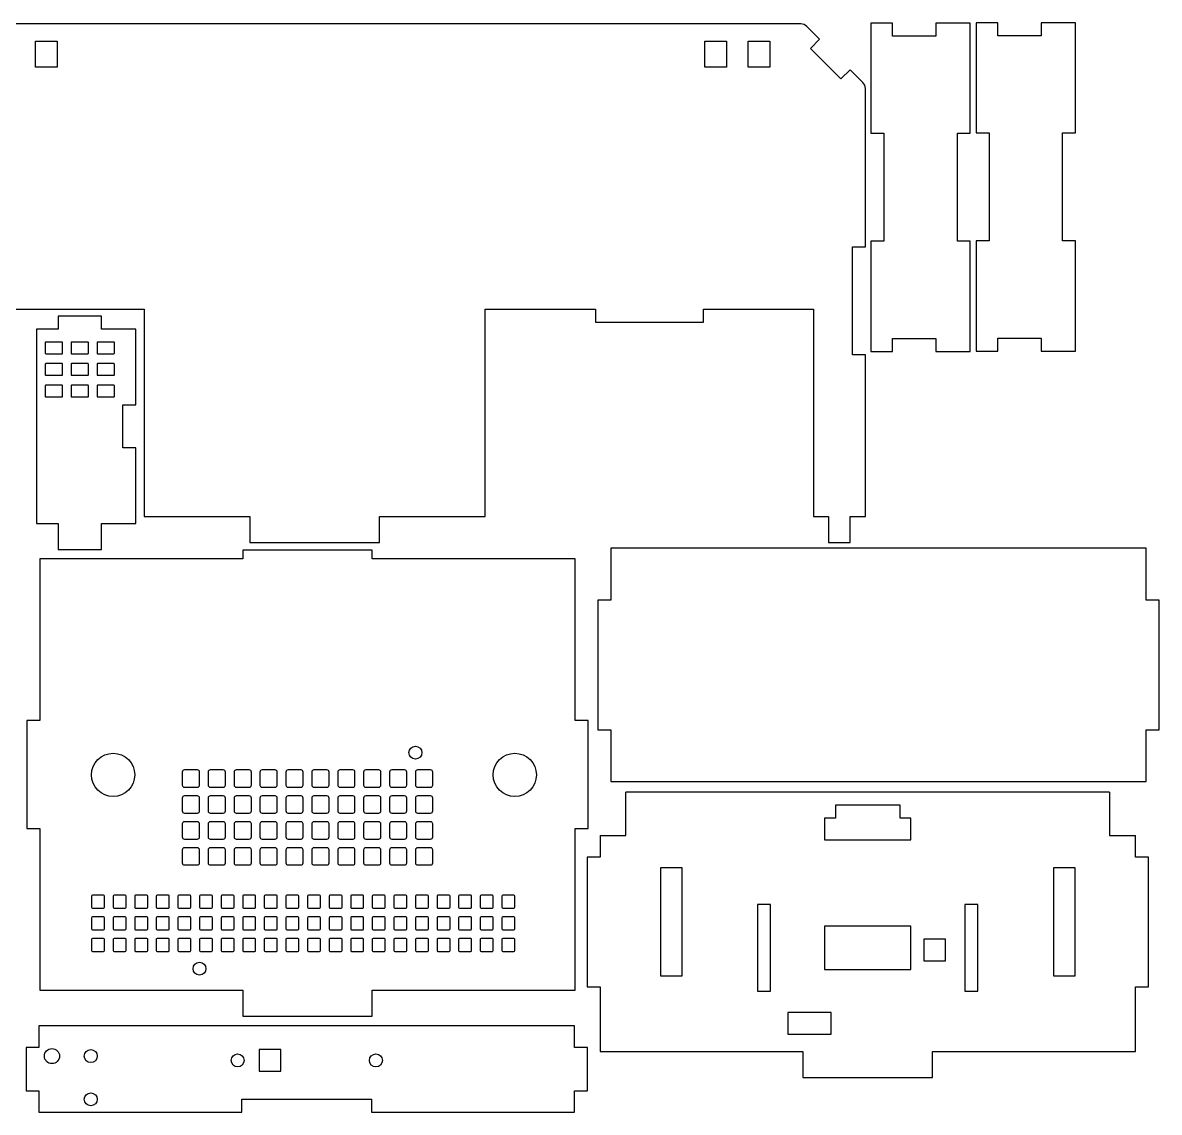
# Model space of a CAD drawing. Extents: x 1 to 566, y 1 to 398.
# Drawn here: x 302.6 to 565.8, y 146 to 398.1 of the extents above; entities that cross this region are included whole.
import ezdxf

# ---------------------------------------------------------------- set-up
doc = ezdxf.new("R2010")
doc.units = 0
doc.layers.get('0').update_dxf_attribs({"linetype": 'CONTINUOUS'})

msp = doc.modelspace()

# ---------------------------------------------------------------- linework, layer by layer
at = {"color": 7, "linetype": 'CONTINUOUS'}
for p, q in [((482.73, 397.85), (288.9, 397.85)), ((499, 398.04), (499, 372.54)), ((504, 398.04), (499, 398.04)), ((504, 395.04), (504, 398.04)), ((514, 398.04), (514, 395.04)), ((522, 398.04), (514, 398.04)), ((522, 372.54), (522, 398.04)), ((523.38, 398.12), (523.38, 372.62)), ((528.38, 398.12), (523.38, 398.12)), ((528.38, 395.12), (528.38, 398.12)), ((538.38, 398.12), (538.38, 395.12)), ((546.38, 398.12), (538.38, 398.12)), ((546.38, 372.62), (546.38, 398.12)), ((487.09, 394.31), (484.14, 397.26)), ((514, 395.04), (504, 395.04)), ((538.38, 395.12), (528.38, 395.12)), ((305.55, 393.85), (310.55, 393.85)), ((305.55, 387.85), (305.55, 393.85)), ((310.55, 393.85), (310.55, 387.85)), ((460.55, 393.85), (465.55, 393.85)), ((460.55, 387.85), (460.55, 393.85)), ((465.55, 393.85), (465.55, 387.85)), ((470.55, 393.85), (475.55, 393.85)), ((470.55, 387.85), (470.55, 393.85)), ((475.55, 393.85), (475.55, 387.85)), ((484.97, 392.19), (487.09, 394.31)), ((492.04, 385.12), (484.97, 392.19)), ((310.55, 387.85), (305.55, 387.85)), ((465.55, 387.85), (460.55, 387.85)), ((475.55, 387.85), (470.55, 387.85)), ((494.16, 387.24), (492.04, 385.12)), ((497.11, 384.29), (494.16, 387.24)), ((497.7, 346.27), (497.7, 382.88)), ((499, 372.54), (502, 372.54)), ((502, 372.54), (502, 347.54)), ((519, 372.54), (522, 372.54)), ((519, 347.54), (519, 372.54)), ((523.38, 372.62), (526.38, 372.62)), ((526.38, 372.62), (526.38, 347.62)), ((543.38, 372.62), (546.38, 372.62)), ((543.38, 347.62), (543.38, 372.62)), ((499, 347.54), (499, 322.04)), ((502, 347.54), (499, 347.54)), ((522, 347.54), (519, 347.54)), ((522, 322.04), (522, 347.54)), ((523.38, 347.62), (523.38, 322.12)), ((526.38, 347.62), (523.38, 347.62)), ((546.38, 347.62), (543.38, 347.62)), ((546.38, 322.12), (546.38, 347.62)), ((494.7, 346.27), (497.7, 346.27)), ((494.7, 321.27), (494.7, 346.27)), ((297.7, 331.85), (330.7, 331.85)), ((330.7, 331.85), (330.7, 283.85)), ((409.7, 331.85), (435.2, 331.85)), ((409.7, 283.85), (409.7, 331.85)), ((435.2, 331.85), (435.2, 328.85)), ((460.2, 331.85), (485.7, 331.85)), ((460.2, 328.85), (460.2, 331.85)), ((485.7, 331.85), (485.7, 283.85)), ((310.81, 330.23), (310.81, 327.23)), ((320.81, 330.23), (310.81, 330.23)), ((320.81, 327.23), (320.81, 330.23)), ((305.81, 327.23), (305.81, 282.23)), ((310.81, 327.23), (305.81, 327.23)), ((328.81, 327.23), (320.81, 327.23)), ((328.81, 309.73), (328.81, 327.23)), ((435.2, 328.85), (460.2, 328.85)), ((307.81, 324.13), (307.81, 321.63)), ((311.71, 324.23), (307.91, 324.23)), ((311.81, 321.63), (311.81, 324.13)), ((313.81, 324.13), (313.81, 321.63)), ((317.71, 324.23), (313.91, 324.23)), ((317.81, 321.63), (317.81, 324.13)), ((319.81, 324.13), (319.81, 321.63)), ((323.71, 324.23), (319.91, 324.23)), ((323.81, 321.63), (323.81, 324.13)), ((504, 325.04), (514, 325.04)), ((504, 322.04), (504, 325.04)), ((514, 325.04), (514, 322.04)), ((528.38, 325.12), (538.38, 325.12)), ((528.38, 322.12), (528.38, 325.12)), ((538.38, 325.12), (538.38, 322.12)), ((307.91, 321.53), (311.71, 321.53)), ((313.91, 321.53), (317.71, 321.53)), ((319.91, 321.53), (323.71, 321.53)), ((497.7, 321.27), (494.7, 321.27)), ((497.7, 283.85), (497.7, 321.27)), ((499, 322.04), (504, 322.04)), ((514, 322.04), (522, 322.04)), ((523.38, 322.12), (528.38, 322.12)), ((538.38, 322.12), (546.38, 322.12)), ((307.81, 319.13), (307.81, 316.63)), ((311.71, 319.23), (307.91, 319.23)), ((311.81, 316.63), (311.81, 319.13)), ((313.81, 319.13), (313.81, 316.63)), ((317.71, 319.23), (313.91, 319.23)), ((317.81, 316.63), (317.81, 319.13)), ((319.81, 319.13), (319.81, 316.63)), ((323.71, 319.23), (319.91, 319.23)), ((323.81, 316.63), (323.81, 319.13)), ((307.91, 316.53), (311.71, 316.53)), ((313.91, 316.53), (317.71, 316.53)), ((319.91, 316.53), (323.71, 316.53)), ((307.81, 314.13), (307.81, 311.63)), ((311.71, 314.23), (307.91, 314.23)), ((311.81, 311.63), (311.81, 314.13)), ((313.81, 314.13), (313.81, 311.63)), ((317.71, 314.23), (313.91, 314.23)), ((317.81, 311.63), (317.81, 314.13)), ((319.81, 314.13), (319.81, 311.63)), ((323.71, 314.23), (319.91, 314.23)), ((323.81, 311.63), (323.81, 314.13)), ((307.91, 311.53), (311.71, 311.53)), ((313.91, 311.53), (317.71, 311.53)), ((319.91, 311.53), (323.71, 311.53)), ((325.81, 309.73), (328.81, 309.73)), ((325.81, 299.73), (325.81, 309.73)), ((328.81, 299.73), (325.81, 299.73)), ((328.81, 282.23), (328.81, 299.73)), ((305.81, 282.23), (310.81, 282.23)), ((310.81, 282.23), (310.81, 276.23)), ((320.81, 282.23), (328.81, 282.23)), ((320.81, 276.23), (320.81, 282.23)), ((330.7, 283.85), (355.2, 283.85)), ((355.2, 283.85), (355.2, 277.85)), ((385.2, 283.85), (409.7, 283.85)), ((385.2, 277.85), (385.2, 283.85)), ((485.7, 283.85), (489.2, 283.85)), ((489.2, 283.85), (489.2, 277.85)), ((494.2, 283.85), (497.7, 283.85)), ((494.2, 277.85), (494.2, 283.85)), ((355.2, 277.85), (385.2, 277.85)), ((438.75, 276.5), (438.75, 264.5)), ((562.75, 276.5), (438.75, 276.5)), ((489.2, 277.85), (494.2, 277.85)), ((562.75, 264.5), (562.75, 276.5)), ((306.53, 274.06), (306.53, 236.63)), ((353.53, 274.06), (306.53, 274.06)), ((310.81, 276.23), (320.81, 276.23)), ((353.53, 276.06), (353.53, 274.06)), ((383.53, 276.06), (353.53, 276.06)), ((383.53, 274.06), (383.53, 276.06)), ((430.53, 274.06), (383.53, 274.06)), ((430.53, 236.63), (430.53, 274.06)), ((435.75, 264.5), (435.75, 234.5)), ((438.75, 264.5), (435.75, 264.5)), ((565.75, 264.5), (562.75, 264.5)), ((565.75, 234.5), (565.75, 264.5)), ((303.53, 236.63), (303.53, 211.63)), ((306.53, 236.63), (303.53, 236.63)), ((433.53, 236.63), (430.53, 236.63)), ((433.53, 211.63), (433.53, 236.63)), ((435.75, 234.5), (438.75, 234.5)), ((438.75, 234.5), (438.75, 222.5)), ((562.75, 234.5), (565.75, 234.5)), ((562.75, 222.5), (562.75, 234.5)), ((339.53, 224.7), (339.53, 221.7)), ((343.03, 225.2), (340.03, 225.2)), ((343.53, 221.7), (343.53, 224.7)), ((345.53, 224.7), (345.53, 221.7)), ((349.03, 225.2), (346.03, 225.2)), ((349.53, 221.7), (349.53, 224.7)), ((351.53, 224.7), (351.53, 221.7)), ((355.03, 225.2), (352.03, 225.2)), ((355.53, 221.7), (355.53, 224.7)), ((357.53, 224.7), (357.53, 221.7)), ((361.03, 225.2), (358.03, 225.2)), ((361.53, 221.7), (361.53, 224.7)), ((363.53, 224.7), (363.53, 221.7)), ((367.03, 225.2), (364.03, 225.2)), ((367.53, 221.7), (367.53, 224.7)), ((369.53, 224.7), (369.53, 221.7)), ((373.03, 225.2), (370.03, 225.2)), ((373.53, 221.7), (373.53, 224.7)), ((375.53, 224.7), (375.53, 221.7)), ((379.03, 225.2), (376.03, 225.2)), ((379.53, 221.7), (379.53, 224.7)), ((381.53, 224.7), (381.53, 221.7)), ((385.03, 225.2), (382.03, 225.2)), ((385.53, 221.7), (385.53, 224.7)), ((387.53, 224.7), (387.53, 221.7)), ((391.03, 225.2), (388.03, 225.2)), ((391.53, 221.7), (391.53, 224.7)), ((393.53, 224.7), (393.53, 221.7)), ((397.03, 225.2), (394.03, 225.2)), ((397.53, 221.7), (397.53, 224.7)), ((340.03, 221.2), (343.03, 221.2)), ((346.03, 221.2), (349.03, 221.2)), ((352.03, 221.2), (355.03, 221.2)), ((358.03, 221.2), (361.03, 221.2)), ((364.03, 221.2), (367.03, 221.2)), ((370.03, 221.2), (373.03, 221.2)), ((376.03, 221.2), (379.03, 221.2)), ((382.03, 221.2), (385.03, 221.2)), ((388.03, 221.2), (391.03, 221.2)), ((394.03, 221.2), (397.03, 221.2)), ((438.75, 222.5), (562.75, 222.5)), ((339.53, 218.7), (339.53, 215.7)), ((343.03, 219.2), (340.03, 219.2)), ((343.53, 215.7), (343.53, 218.7)), ((345.53, 218.7), (345.53, 215.7)), ((349.03, 219.2), (346.03, 219.2)), ((349.53, 215.7), (349.53, 218.7)), ((351.53, 218.7), (351.53, 215.7)), ((355.03, 219.2), (352.03, 219.2)), ((355.53, 215.7), (355.53, 218.7)), ((357.53, 218.7), (357.53, 215.7)), ((361.03, 219.2), (358.03, 219.2)), ((361.53, 215.7), (361.53, 218.7)), ((363.53, 218.7), (363.53, 215.7)), ((367.03, 219.2), (364.03, 219.2)), ((367.53, 215.7), (367.53, 218.7)), ((369.53, 218.7), (369.53, 215.7)), ((373.03, 219.2), (370.03, 219.2)), ((373.53, 215.7), (373.53, 218.7)), ((375.53, 218.7), (375.53, 215.7)), ((379.03, 219.2), (376.03, 219.2)), ((379.53, 215.7), (379.53, 218.7)), ((381.53, 218.7), (381.53, 215.7)), ((385.03, 219.2), (382.03, 219.2)), ((385.53, 215.7), (385.53, 218.7)), ((387.53, 218.7), (387.53, 215.7)), ((391.03, 219.2), (388.03, 219.2)), ((391.53, 215.7), (391.53, 218.7)), ((393.53, 218.7), (393.53, 215.7)), ((397.03, 219.2), (394.03, 219.2)), ((397.53, 215.7), (397.53, 218.7)), ((442.26, 210.03), (442.26, 220.03)), ((554.26, 220.03), (442.26, 220.03)), ((554.26, 220.03), (554.26, 210.03)), ((505.76, 217.03), (490.76, 217.03)), ((490.76, 217.03), (490.76, 214.03)), ((505.76, 214.03), (505.76, 217.03)), ((340.03, 215.2), (343.03, 215.2)), ((343.03, 213.2), (340.03, 213.2)), ((346.03, 215.2), (349.03, 215.2)), ((349.03, 213.2), (346.03, 213.2)), ((352.03, 215.2), (355.03, 215.2)), ((355.03, 213.2), (352.03, 213.2)), ((358.03, 215.2), (361.03, 215.2)), ((361.03, 213.2), (358.03, 213.2)), ((364.03, 215.2), (367.03, 215.2)), ((367.03, 213.2), (364.03, 213.2)), ((370.03, 215.2), (373.03, 215.2)), ((373.03, 213.2), (370.03, 213.2)), ((376.03, 215.2), (379.03, 215.2)), ((379.03, 213.2), (376.03, 213.2)), ((382.03, 215.2), (385.03, 215.2)), ((385.03, 213.2), (382.03, 213.2)), ((388.03, 215.2), (391.03, 215.2)), ((391.03, 213.2), (388.03, 213.2)), ((394.03, 215.2), (397.03, 215.2)), ((397.03, 213.2), (394.03, 213.2)), ((490.76, 214.03), (488.26, 214.03)), ((488.26, 214.03), (488.26, 209.03)), ((508.26, 214.03), (505.76, 214.03)), ((508.26, 209.03), (508.26, 214.03)), ((303.53, 211.63), (306.53, 211.63)), ((306.53, 211.63), (306.53, 174.2)), ((339.53, 212.7), (339.53, 209.7)), ((343.53, 209.7), (343.53, 212.7)), ((345.53, 212.7), (345.53, 209.7)), ((349.53, 209.7), (349.53, 212.7)), ((351.53, 212.7), (351.53, 209.7)), ((355.53, 209.7), (355.53, 212.7)), ((357.53, 212.7), (357.53, 209.7)), ((361.53, 209.7), (361.53, 212.7)), ((363.53, 212.7), (363.53, 209.7)), ((367.53, 209.7), (367.53, 212.7)), ((369.53, 212.7), (369.53, 209.7)), ((373.53, 209.7), (373.53, 212.7)), ((375.53, 212.7), (375.53, 209.7)), ((379.53, 209.7), (379.53, 212.7)), ((381.53, 212.7), (381.53, 209.7)), ((385.53, 209.7), (385.53, 212.7)), ((387.53, 212.7), (387.53, 209.7)), ((391.53, 209.7), (391.53, 212.7)), ((393.53, 212.7), (393.53, 209.7)), ((397.53, 209.7), (397.53, 212.7)), ((430.53, 211.63), (433.53, 211.63)), ((430.53, 174.2), (430.53, 211.63)), ((340.03, 209.2), (343.03, 209.2)), ((346.03, 209.2), (349.03, 209.2)), ((352.03, 209.2), (355.03, 209.2)), ((358.03, 209.2), (361.03, 209.2)), ((364.03, 209.2), (367.03, 209.2)), ((370.03, 209.2), (373.03, 209.2)), ((376.03, 209.2), (379.03, 209.2)), ((382.03, 209.2), (385.03, 209.2)), ((388.03, 209.2), (391.03, 209.2)), ((394.03, 209.2), (397.03, 209.2)), ((436.26, 210.03), (442.26, 210.03)), ((436.26, 210.03), (436.26, 205.03)), ((488.26, 209.03), (508.26, 209.03)), ((554.26, 210.03), (560.26, 210.03)), ((560.26, 205.03), (560.26, 210.03)), ((339.53, 206.7), (339.53, 203.7)), ((343.03, 207.2), (340.03, 207.2)), ((343.53, 203.7), (343.53, 206.7)), ((345.53, 206.7), (345.53, 203.7)), ((349.03, 207.2), (346.03, 207.2)), ((349.53, 203.7), (349.53, 206.7)), ((351.53, 206.7), (351.53, 203.7)), ((355.03, 207.2), (352.03, 207.2)), ((355.53, 203.7), (355.53, 206.7)), ((357.53, 206.7), (357.53, 203.7)), ((361.03, 207.2), (358.03, 207.2)), ((361.53, 203.7), (361.53, 206.7)), ((363.53, 206.7), (363.53, 203.7)), ((367.03, 207.2), (364.03, 207.2)), ((367.53, 203.7), (367.53, 206.7)), ((369.53, 206.7), (369.53, 203.7)), ((373.03, 207.2), (370.03, 207.2)), ((373.53, 203.7), (373.53, 206.7)), ((375.53, 206.7), (375.53, 203.7)), ((379.03, 207.2), (376.03, 207.2)), ((379.53, 203.7), (379.53, 206.7)), ((381.53, 206.7), (381.53, 203.7)), ((385.03, 207.2), (382.03, 207.2)), ((385.53, 203.7), (385.53, 206.7)), ((387.53, 206.7), (387.53, 203.7)), ((391.03, 207.2), (388.03, 207.2)), ((391.53, 203.7), (391.53, 206.7)), ((393.53, 206.7), (393.53, 203.7)), ((397.03, 207.2), (394.03, 207.2)), ((397.53, 203.7), (397.53, 206.7)), ((340.03, 203.2), (343.03, 203.2)), ((346.03, 203.2), (349.03, 203.2)), ((352.03, 203.2), (355.03, 203.2)), ((358.03, 203.2), (361.03, 203.2)), ((364.03, 203.2), (367.03, 203.2)), ((370.03, 203.2), (373.03, 203.2)), ((376.03, 203.2), (379.03, 203.2)), ((382.03, 203.2), (385.03, 203.2)), ((388.03, 203.2), (391.03, 203.2)), ((394.03, 203.2), (397.03, 203.2)), ((433.26, 205.03), (433.26, 175.03)), ((436.26, 205.03), (433.26, 205.03)), ((563.26, 205.03), (560.26, 205.03)), ((563.26, 175.03), (563.26, 205.03)), ((455.26, 202.53), (450.26, 202.53)), ((450.26, 202.53), (450.26, 177.53)), ((455.26, 177.53), (455.26, 202.53)), ((546.26, 202.53), (541.26, 202.53)), ((541.26, 202.53), (541.26, 177.53)), ((546.26, 177.53), (546.26, 202.53)), ((318.53, 196), (318.53, 193.4)), ((321.33, 196.2), (318.73, 196.2)), ((321.53, 193.4), (321.53, 196)), ((323.53, 196), (323.53, 193.4)), ((326.33, 196.2), (323.73, 196.2)), ((326.53, 193.4), (326.53, 196)), ((328.53, 196), (328.53, 193.4)), ((331.33, 196.2), (328.73, 196.2)), ((331.53, 193.4), (331.53, 196)), ((333.53, 196), (333.53, 193.4)), ((336.33, 196.2), (333.73, 196.2)), ((336.53, 193.4), (336.53, 196)), ((338.53, 196), (338.53, 193.4)), ((341.33, 196.2), (338.73, 196.2)), ((341.53, 193.4), (341.53, 196)), ((343.53, 196), (343.53, 193.4)), ((346.33, 196.2), (343.73, 196.2)), ((346.53, 193.4), (346.53, 196)), ((348.53, 196), (348.53, 193.4)), ((351.33, 196.2), (348.73, 196.2)), ((351.53, 193.4), (351.53, 196)), ((353.53, 196), (353.53, 193.4)), ((356.33, 196.2), (353.73, 196.2)), ((356.53, 193.4), (356.53, 196)), ((358.53, 196), (358.53, 193.4)), ((361.33, 196.2), (358.73, 196.2)), ((361.53, 193.4), (361.53, 196)), ((363.53, 196), (363.53, 193.4)), ((366.33, 196.2), (363.73, 196.2)), ((366.53, 193.4), (366.53, 196)), ((368.53, 196), (368.53, 193.4)), ((371.33, 196.2), (368.73, 196.2)), ((371.53, 193.4), (371.53, 196)), ((373.53, 196), (373.53, 193.4)), ((376.33, 196.2), (373.73, 196.2)), ((376.53, 193.4), (376.53, 196)), ((378.53, 196), (378.53, 193.4)), ((381.33, 196.2), (378.73, 196.2)), ((381.53, 193.4), (381.53, 196)), ((383.53, 196), (383.53, 193.4)), ((386.33, 196.2), (383.73, 196.2)), ((386.53, 193.4), (386.53, 196)), ((388.53, 196), (388.53, 193.4)), ((391.33, 196.2), (388.73, 196.2)), ((391.53, 193.4), (391.53, 196)), ((393.53, 196), (393.53, 193.4)), ((396.33, 196.2), (393.73, 196.2)), ((396.53, 193.4), (396.53, 196)), ((398.53, 196), (398.53, 193.4)), ((401.33, 196.2), (398.73, 196.2)), ((401.53, 193.4), (401.53, 196)), ((403.53, 196), (403.53, 193.4)), ((406.33, 196.2), (403.73, 196.2)), ((406.53, 193.4), (406.53, 196)), ((408.53, 196), (408.53, 193.4)), ((411.33, 196.2), (408.73, 196.2)), ((411.53, 193.4), (411.53, 196)), ((413.53, 196), (413.53, 193.4)), ((416.33, 196.2), (413.73, 196.2)), ((416.53, 193.4), (416.53, 196)), ((318.73, 193.2), (321.33, 193.2)), ((323.73, 193.2), (326.33, 193.2)), ((328.73, 193.2), (331.33, 193.2)), ((333.73, 193.2), (336.33, 193.2)), ((338.73, 193.2), (341.33, 193.2)), ((343.73, 193.2), (346.33, 193.2)), ((348.73, 193.2), (351.33, 193.2)), ((353.73, 193.2), (356.33, 193.2)), ((358.73, 193.2), (361.33, 193.2)), ((363.73, 193.2), (366.33, 193.2)), ((368.73, 193.2), (371.33, 193.2)), ((373.73, 193.2), (376.33, 193.2)), ((378.73, 193.2), (381.33, 193.2)), ((383.73, 193.2), (386.33, 193.2)), ((388.73, 193.2), (391.33, 193.2)), ((393.73, 193.2), (396.33, 193.2)), ((398.73, 193.2), (401.33, 193.2)), ((403.73, 193.2), (406.33, 193.2)), ((408.73, 193.2), (411.33, 193.2)), ((413.73, 193.2), (416.33, 193.2)), ((475.76, 194.03), (472.76, 194.03)), ((472.76, 194.03), (472.76, 174.03)), ((475.76, 174.03), (475.76, 194.03)), ((523.76, 194.03), (520.76, 194.03)), ((520.76, 194.03), (520.76, 174.03)), ((523.76, 174.03), (523.76, 194.03)), ((318.53, 191), (318.53, 188.4)), ((321.33, 191.2), (318.73, 191.2)), ((321.53, 188.4), (321.53, 191)), ((323.53, 191), (323.53, 188.4)), ((326.33, 191.2), (323.73, 191.2)), ((326.53, 188.4), (326.53, 191)), ((328.53, 191), (328.53, 188.4)), ((331.33, 191.2), (328.73, 191.2)), ((331.53, 188.4), (331.53, 191)), ((333.53, 191), (333.53, 188.4)), ((336.33, 191.2), (333.73, 191.2)), ((336.53, 188.4), (336.53, 191)), ((338.53, 191), (338.53, 188.4)), ((341.33, 191.2), (338.73, 191.2)), ((341.53, 188.4), (341.53, 191)), ((343.53, 191), (343.53, 188.4)), ((346.33, 191.2), (343.73, 191.2)), ((346.53, 188.4), (346.53, 191)), ((348.53, 191), (348.53, 188.4)), ((351.33, 191.2), (348.73, 191.2)), ((351.53, 188.4), (351.53, 191)), ((353.53, 191), (353.53, 188.4)), ((356.33, 191.2), (353.73, 191.2)), ((356.53, 188.4), (356.53, 191)), ((358.53, 191), (358.53, 188.4)), ((361.33, 191.2), (358.73, 191.2)), ((361.53, 188.4), (361.53, 191)), ((363.53, 191), (363.53, 188.4)), ((366.33, 191.2), (363.73, 191.2)), ((366.53, 188.4), (366.53, 191)), ((368.53, 191), (368.53, 188.4)), ((371.33, 191.2), (368.73, 191.2)), ((371.53, 188.4), (371.53, 191)), ((373.53, 191), (373.53, 188.4)), ((376.33, 191.2), (373.73, 191.2)), ((376.53, 188.4), (376.53, 191)), ((378.53, 191), (378.53, 188.4)), ((381.33, 191.2), (378.73, 191.2)), ((381.53, 188.4), (381.53, 191)), ((383.53, 191), (383.53, 188.4)), ((386.33, 191.2), (383.73, 191.2)), ((386.53, 188.4), (386.53, 191)), ((388.53, 191), (388.53, 188.4)), ((391.33, 191.2), (388.73, 191.2)), ((391.53, 188.4), (391.53, 191)), ((393.53, 191), (393.53, 188.4)), ((396.33, 191.2), (393.73, 191.2)), ((396.53, 188.4), (396.53, 191)), ((398.53, 191), (398.53, 188.4)), ((401.33, 191.2), (398.73, 191.2)), ((401.53, 188.4), (401.53, 191)), ((403.53, 191), (403.53, 188.4)), ((406.33, 191.2), (403.73, 191.2)), ((406.53, 188.4), (406.53, 191)), ((408.53, 191), (408.53, 188.4)), ((411.33, 191.2), (408.73, 191.2)), ((411.53, 188.4), (411.53, 191)), ((413.53, 191), (413.53, 188.4)), ((416.33, 191.2), (413.73, 191.2)), ((416.53, 188.4), (416.53, 191)), ((318.73, 188.2), (321.33, 188.2)), ((323.73, 188.2), (326.33, 188.2)), ((328.73, 188.2), (331.33, 188.2)), ((333.73, 188.2), (336.33, 188.2)), ((338.73, 188.2), (341.33, 188.2)), ((343.73, 188.2), (346.33, 188.2)), ((348.73, 188.2), (351.33, 188.2)), ((353.73, 188.2), (356.33, 188.2)), ((358.73, 188.2), (361.33, 188.2)), ((363.73, 188.2), (366.33, 188.2)), ((368.73, 188.2), (371.33, 188.2)), ((373.73, 188.2), (376.33, 188.2)), ((378.73, 188.2), (381.33, 188.2)), ((383.73, 188.2), (386.33, 188.2)), ((388.73, 188.2), (391.33, 188.2)), ((393.73, 188.2), (396.33, 188.2)), ((398.73, 188.2), (401.33, 188.2)), ((403.73, 188.2), (406.33, 188.2)), ((408.73, 188.2), (411.33, 188.2)), ((413.73, 188.2), (416.33, 188.2)), ((508.26, 189.03), (488.26, 189.03)), ((488.26, 189.03), (488.26, 179.03)), ((508.26, 179.03), (508.26, 189.03)), ((318.53, 186), (318.53, 183.4)), ((321.33, 186.2), (318.73, 186.2)), ((321.53, 183.4), (321.53, 186)), ((323.53, 186), (323.53, 183.4)), ((326.33, 186.2), (323.73, 186.2)), ((326.53, 183.4), (326.53, 186)), ((328.53, 186), (328.53, 183.4)), ((331.33, 186.2), (328.73, 186.2)), ((331.53, 183.4), (331.53, 186)), ((333.53, 186), (333.53, 183.4)), ((336.33, 186.2), (333.73, 186.2)), ((336.53, 183.4), (336.53, 186)), ((338.53, 186), (338.53, 183.4)), ((341.33, 186.2), (338.73, 186.2)), ((341.53, 183.4), (341.53, 186)), ((343.53, 186), (343.53, 183.4)), ((346.33, 186.2), (343.73, 186.2)), ((346.53, 183.4), (346.53, 186)), ((348.53, 186), (348.53, 183.4)), ((351.33, 186.2), (348.73, 186.2)), ((351.53, 183.4), (351.53, 186)), ((353.53, 186), (353.53, 183.4)), ((356.33, 186.2), (353.73, 186.2)), ((356.53, 183.4), (356.53, 186)), ((358.53, 186), (358.53, 183.4)), ((361.33, 186.2), (358.73, 186.2)), ((361.53, 183.4), (361.53, 186)), ((363.53, 186), (363.53, 183.4)), ((366.33, 186.2), (363.73, 186.2)), ((366.53, 183.4), (366.53, 186)), ((368.53, 186), (368.53, 183.4)), ((371.33, 186.2), (368.73, 186.2)), ((371.53, 183.4), (371.53, 186)), ((373.53, 186), (373.53, 183.4)), ((376.33, 186.2), (373.73, 186.2)), ((376.53, 183.4), (376.53, 186)), ((378.53, 186), (378.53, 183.4)), ((381.33, 186.2), (378.73, 186.2)), ((381.53, 183.4), (381.53, 186)), ((383.53, 186), (383.53, 183.4)), ((386.33, 186.2), (383.73, 186.2)), ((386.53, 183.4), (386.53, 186)), ((388.53, 186), (388.53, 183.4)), ((391.33, 186.2), (388.73, 186.2)), ((391.53, 183.4), (391.53, 186)), ((393.53, 186), (393.53, 183.4)), ((396.33, 186.2), (393.73, 186.2)), ((396.53, 183.4), (396.53, 186)), ((398.53, 186), (398.53, 183.4)), ((401.33, 186.2), (398.73, 186.2)), ((401.53, 183.4), (401.53, 186)), ((403.53, 186), (403.53, 183.4)), ((406.33, 186.2), (403.73, 186.2)), ((406.53, 183.4), (406.53, 186)), ((408.53, 186), (408.53, 183.4)), ((411.33, 186.2), (408.73, 186.2)), ((411.53, 183.4), (411.53, 186)), ((413.53, 186), (413.53, 183.4)), ((416.33, 186.2), (413.73, 186.2)), ((416.53, 183.4), (416.53, 186)), ((516.26, 186.03), (511.26, 186.03)), ((511.26, 186.03), (511.26, 181.03)), ((516.26, 181.03), (516.26, 186.03)), ((318.73, 183.2), (321.33, 183.2)), ((323.73, 183.2), (326.33, 183.2)), ((328.73, 183.2), (331.33, 183.2)), ((333.73, 183.2), (336.33, 183.2)), ((338.73, 183.2), (341.33, 183.2)), ((343.73, 183.2), (346.33, 183.2)), ((348.73, 183.2), (351.33, 183.2)), ((353.73, 183.2), (356.33, 183.2)), ((358.73, 183.2), (361.33, 183.2)), ((363.73, 183.2), (366.33, 183.2)), ((368.73, 183.2), (371.33, 183.2)), ((373.73, 183.2), (376.33, 183.2)), ((378.73, 183.2), (381.33, 183.2)), ((383.73, 183.2), (386.33, 183.2)), ((388.73, 183.2), (391.33, 183.2)), ((393.73, 183.2), (396.33, 183.2)), ((398.73, 183.2), (401.33, 183.2)), ((403.73, 183.2), (406.33, 183.2)), ((408.73, 183.2), (411.33, 183.2)), ((413.73, 183.2), (416.33, 183.2)), ((488.26, 179.03), (508.26, 179.03)), ((511.26, 181.03), (516.26, 181.03)), ((450.26, 177.53), (455.26, 177.53)), ((541.26, 177.53), (546.26, 177.53)), ((306.53, 174.2), (353.53, 174.2)), ((353.53, 174.2), (353.53, 168.2)), ((383.53, 174.2), (430.53, 174.2)), ((383.53, 168.2), (383.53, 174.2)), ((433.26, 175.03), (436.26, 175.03)), ((436.26, 175.03), (436.26, 160.03)), ((472.76, 174.03), (475.76, 174.03)), ((520.76, 174.03), (523.76, 174.03)), ((560.26, 175.03), (563.26, 175.03)), ((560.26, 160.03), (560.26, 175.03)), ((489.76, 169.03), (479.76, 169.03)), ((479.76, 169.03), (479.76, 164.03)), ((489.76, 164.03), (489.76, 169.03)), ((306.36, 165.97), (306.36, 160.97)), ((430.36, 165.97), (306.36, 165.97)), ((353.53, 168.2), (383.53, 168.2)), ((430.36, 160.97), (430.36, 165.97)), ((479.76, 164.03), (489.76, 164.03)), ((306.36, 160.97), (303.36, 160.97)), ((303.36, 160.97), (303.36, 150.97)), ((433.36, 160.97), (430.36, 160.97)), ((433.36, 150.97), (433.36, 160.97)), ((362.36, 160.47), (357.36, 160.47)), ((357.36, 160.47), (357.36, 155.47)), ((362.36, 155.47), (362.36, 160.47)), ((436.26, 160.03), (483.26, 160.03)), ((483.26, 160.03), (483.26, 154.03)), ((513.26, 160.03), (560.26, 160.03)), ((513.26, 154.03), (513.26, 160.03)), ((357.36, 155.47), (362.36, 155.47)), ((483.26, 154.03), (513.26, 154.03)), ((303.36, 150.97), (306.36, 150.97)), ((306.36, 150.97), (306.36, 145.97)), ((430.36, 150.97), (433.36, 150.97)), ((430.36, 145.97), (430.36, 150.97)), ((353.36, 148.97), (383.36, 148.97)), ((353.36, 145.97), (353.36, 148.97)), ((383.36, 148.97), (383.36, 145.97)), ((306.36, 145.97), (353.36, 145.97)), ((383.36, 145.97), (430.36, 145.97))]:
    msp.add_line(p, q, dxfattribs=at)
for centre, radius in [((323.53, 224.06), 5), ((393.53, 229.2), 1.5), ((416.53, 224.06), 5), ((343.53, 179.2), 1.5), ((309.36, 158.97), 1.75), ((318.36, 158.97), 1.5), ((352.36, 157.97), 1.5), ((384.36, 157.97), 1.5), ((318.36, 148.97), 1.5)]:
    msp.add_circle(centre, radius, dxfattribs=at)
for centre, radius, start, end in [((482.73, 395.85), 2, 45, 90), ((495.7, 382.88), 2, 0, 45), ((307.91, 324.13), 0.1, 90, 180), ((311.71, 324.13), 0.1, 0, 90), ((313.91, 324.13), 0.1, 90, 180), ((317.71, 324.13), 0.1, 0, 90), ((319.91, 324.13), 0.1, 90, 180), ((323.71, 324.13), 0.1, 0, 90), ((307.91, 321.63), 0.1, 180, 270), ((311.71, 321.63), 0.1, 270, 0), ((313.91, 321.63), 0.1, 180, 270), ((317.71, 321.63), 0.1, 270, 0), ((319.91, 321.63), 0.1, 180, 270), ((323.71, 321.63), 0.1, 270, 0), ((307.91, 319.13), 0.1, 90, 180), ((311.71, 319.13), 0.1, 0, 90), ((313.91, 319.13), 0.1, 90, 180), ((317.71, 319.13), 0.1, 0, 90), ((319.91, 319.13), 0.1, 90, 180), ((323.71, 319.13), 0.1, 0, 90), ((307.91, 316.63), 0.1, 180, 270), ((311.71, 316.63), 0.1, 270, 0), ((313.91, 316.63), 0.1, 180, 270), ((317.71, 316.63), 0.1, 270, 0), ((319.91, 316.63), 0.1, 180, 270), ((323.71, 316.63), 0.1, 270, 0), ((307.91, 314.13), 0.1, 90, 180), ((311.71, 314.13), 0.1, 0, 90), ((313.91, 314.13), 0.1, 90, 180), ((317.71, 314.13), 0.1, 0, 90), ((319.91, 314.13), 0.1, 90, 180), ((323.71, 314.13), 0.1, 0, 90), ((307.91, 311.63), 0.1, 180, 270), ((311.71, 311.63), 0.1, 270, 0), ((313.91, 311.63), 0.1, 180, 270), ((317.71, 311.63), 0.1, 270, 0), ((319.91, 311.63), 0.1, 180, 270), ((323.71, 311.63), 0.1, 270, 0), ((340.03, 224.7), 0.5, 90, 180), ((343.03, 224.7), 0.5, 0, 90), ((346.03, 224.7), 0.5, 90, 180), ((349.03, 224.7), 0.5, 0, 90), ((352.03, 224.7), 0.5, 90, 180), ((355.03, 224.7), 0.5, 0, 90), ((358.03, 224.7), 0.5, 90, 180), ((361.03, 224.7), 0.5, 0, 90), ((364.03, 224.7), 0.5, 90, 180), ((367.03, 224.7), 0.5, 0, 90), ((370.03, 224.7), 0.5, 90, 180), ((373.03, 224.7), 0.5, 0, 90), ((376.03, 224.7), 0.5, 90, 180), ((379.03, 224.7), 0.5, 0, 90), ((382.03, 224.7), 0.5, 90, 180), ((385.03, 224.7), 0.5, 0, 90), ((388.03, 224.7), 0.5, 90, 180), ((391.03, 224.7), 0.5, 0, 90), ((394.03, 224.7), 0.5, 90, 180), ((397.03, 224.7), 0.5, 0, 90), ((340.03, 221.7), 0.5, 180, 270), ((343.03, 221.7), 0.5, 270, 0), ((346.03, 221.7), 0.5, 180, 270), ((349.03, 221.7), 0.5, 270, 0), ((352.03, 221.7), 0.5, 180, 270), ((355.03, 221.7), 0.5, 270, 0), ((358.03, 221.7), 0.5, 180, 270), ((361.03, 221.7), 0.5, 270, 0), ((364.03, 221.7), 0.5, 180, 270), ((367.03, 221.7), 0.5, 270, 0), ((370.03, 221.7), 0.5, 180, 270), ((373.03, 221.7), 0.5, 270, 0), ((376.03, 221.7), 0.5, 180, 270), ((379.03, 221.7), 0.5, 270, 0), ((382.03, 221.7), 0.5, 180, 270), ((385.03, 221.7), 0.5, 270, 0), ((388.03, 221.7), 0.5, 180, 270), ((391.03, 221.7), 0.5, 270, 0), ((394.03, 221.7), 0.5, 180, 270), ((397.03, 221.7), 0.5, 270, 0), ((340.03, 218.7), 0.5, 90, 180), ((343.03, 218.7), 0.5, 0, 90), ((346.03, 218.7), 0.5, 90, 180), ((349.03, 218.7), 0.5, 0, 90), ((352.03, 218.7), 0.5, 90, 180), ((355.03, 218.7), 0.5, 0, 90), ((358.03, 218.7), 0.5, 90, 180), ((361.03, 218.7), 0.5, 0, 90), ((364.03, 218.7), 0.5, 90, 180), ((367.03, 218.7), 0.5, 0, 90), ((370.03, 218.7), 0.5, 90, 180), ((373.03, 218.7), 0.5, 0, 90), ((376.03, 218.7), 0.5, 90, 180), ((379.03, 218.7), 0.5, 0, 90), ((382.03, 218.7), 0.5, 90, 180), ((385.03, 218.7), 0.5, 0, 90), ((388.03, 218.7), 0.5, 90, 180), ((391.03, 218.7), 0.5, 0, 90), ((394.03, 218.7), 0.5, 90, 180), ((397.03, 218.7), 0.5, 0, 90), ((340.03, 215.7), 0.5, 180, 270), ((340.03, 212.7), 0.5, 90, 180), ((343.03, 215.7), 0.5, 270, 0), ((343.03, 212.7), 0.5, 0, 90), ((346.03, 215.7), 0.5, 180, 270), ((346.03, 212.7), 0.5, 90, 180), ((349.03, 215.7), 0.5, 270, 0), ((349.03, 212.7), 0.5, 0, 90), ((352.03, 215.7), 0.5, 180, 270), ((352.03, 212.7), 0.5, 90, 180), ((355.03, 215.7), 0.5, 270, 0), ((355.03, 212.7), 0.5, 0, 90), ((358.03, 215.7), 0.5, 180, 270), ((358.03, 212.7), 0.5, 90, 180), ((361.03, 215.7), 0.5, 270, 0), ((361.03, 212.7), 0.5, 0, 90), ((364.03, 215.7), 0.5, 180, 270), ((364.03, 212.7), 0.5, 90, 180), ((367.03, 215.7), 0.5, 270, 0), ((367.03, 212.7), 0.5, 0, 90), ((370.03, 215.7), 0.5, 180, 270), ((370.03, 212.7), 0.5, 90, 180), ((373.03, 215.7), 0.5, 270, 0), ((373.03, 212.7), 0.5, 0, 90), ((376.03, 215.7), 0.5, 180, 270), ((376.03, 212.7), 0.5, 90, 180), ((379.03, 215.7), 0.5, 270, 0), ((379.03, 212.7), 0.5, 0, 90), ((382.03, 215.7), 0.5, 180, 270), ((382.03, 212.7), 0.5, 90, 180), ((385.03, 215.7), 0.5, 270, 0), ((385.03, 212.7), 0.5, 0, 90), ((388.03, 215.7), 0.5, 180, 270), ((388.03, 212.7), 0.5, 90, 180), ((391.03, 215.7), 0.5, 270, 0), ((391.03, 212.7), 0.5, 0, 90), ((394.03, 215.7), 0.5, 180, 270), ((394.03, 212.7), 0.5, 90, 180), ((397.03, 215.7), 0.5, 270, 0), ((397.03, 212.7), 0.5, 0, 90), ((340.03, 209.7), 0.5, 180, 270), ((343.03, 209.7), 0.5, 270, 0), ((346.03, 209.7), 0.5, 180, 270), ((349.03, 209.7), 0.5, 270, 0), ((352.03, 209.7), 0.5, 180, 270), ((355.03, 209.7), 0.5, 270, 0), ((358.03, 209.7), 0.5, 180, 270), ((361.03, 209.7), 0.5, 270, 0), ((364.03, 209.7), 0.5, 180, 270), ((367.03, 209.7), 0.5, 270, 0), ((370.03, 209.7), 0.5, 180, 270), ((373.03, 209.7), 0.5, 270, 0), ((376.03, 209.7), 0.5, 180, 270), ((379.03, 209.7), 0.5, 270, 0), ((382.03, 209.7), 0.5, 180, 270), ((385.03, 209.7), 0.5, 270, 0), ((388.03, 209.7), 0.5, 180, 270), ((391.03, 209.7), 0.5, 270, 0), ((394.03, 209.7), 0.5, 180, 270), ((397.03, 209.7), 0.5, 270, 0), ((340.03, 206.7), 0.5, 90, 180), ((343.03, 206.7), 0.5, 0, 90), ((346.03, 206.7), 0.5, 90, 180), ((349.03, 206.7), 0.5, 0, 90), ((352.03, 206.7), 0.5, 90, 180), ((355.03, 206.7), 0.5, 0, 90), ((358.03, 206.7), 0.5, 90, 180), ((361.03, 206.7), 0.5, 0, 90), ((364.03, 206.7), 0.5, 90, 180), ((367.03, 206.7), 0.5, 0, 90), ((370.03, 206.7), 0.5, 90, 180), ((373.03, 206.7), 0.5, 0, 90), ((376.03, 206.7), 0.5, 90, 180), ((379.03, 206.7), 0.5, 0, 90), ((382.03, 206.7), 0.5, 90, 180), ((385.03, 206.7), 0.5, 0, 90), ((388.03, 206.7), 0.5, 90, 180), ((391.03, 206.7), 0.5, 0, 90), ((394.03, 206.7), 0.5, 90, 180), ((397.03, 206.7), 0.5, 0, 90), ((340.03, 203.7), 0.5, 180, 270), ((343.03, 203.7), 0.5, 270, 0), ((346.03, 203.7), 0.5, 180, 270), ((349.03, 203.7), 0.5, 270, 0), ((352.03, 203.7), 0.5, 180, 270), ((355.03, 203.7), 0.5, 270, 0), ((358.03, 203.7), 0.5, 180, 270), ((361.03, 203.7), 0.5, 270, 0), ((364.03, 203.7), 0.5, 180, 270), ((367.03, 203.7), 0.5, 270, 0), ((370.03, 203.7), 0.5, 180, 270), ((373.03, 203.7), 0.5, 270, 0), ((376.03, 203.7), 0.5, 180, 270), ((379.03, 203.7), 0.5, 270, 0), ((382.03, 203.7), 0.5, 180, 270), ((385.03, 203.7), 0.5, 270, 0), ((388.03, 203.7), 0.5, 180, 270), ((391.03, 203.7), 0.5, 270, 0), ((394.03, 203.7), 0.5, 180, 270), ((397.03, 203.7), 0.5, 270, 0), ((318.73, 196), 0.2, 90, 180), ((321.33, 196), 0.2, 0, 90), ((323.73, 196), 0.2, 90, 180), ((326.33, 196), 0.2, 0, 90), ((328.73, 196), 0.2, 90, 180), ((331.33, 196), 0.2, 0, 90), ((333.73, 196), 0.2, 90, 180), ((336.33, 196), 0.2, 0, 90), ((338.73, 196), 0.2, 90, 180), ((341.33, 196), 0.2, 0, 90), ((343.73, 196), 0.2, 90, 180), ((346.33, 196), 0.2, 0, 90), ((348.73, 196), 0.2, 90, 180), ((351.33, 196), 0.2, 0, 90), ((353.73, 196), 0.2, 90, 180), ((356.33, 196), 0.2, 0, 90), ((358.73, 196), 0.2, 90, 180), ((361.33, 196), 0.2, 0, 90), ((363.73, 196), 0.2, 90, 180), ((366.33, 196), 0.2, 0, 90), ((368.73, 196), 0.2, 90, 180), ((371.33, 196), 0.2, 0, 90), ((373.73, 196), 0.2, 90, 180), ((376.33, 196), 0.2, 0, 90), ((378.73, 196), 0.2, 90, 180), ((381.33, 196), 0.2, 0, 90), ((383.73, 196), 0.2, 90, 180), ((386.33, 196), 0.2, 0, 90), ((388.73, 196), 0.2, 90, 180), ((391.33, 196), 0.2, 0, 90), ((393.73, 196), 0.2, 90, 180), ((396.33, 196), 0.2, 0, 90), ((398.73, 196), 0.2, 90, 180), ((401.33, 196), 0.2, 0, 90), ((403.73, 196), 0.2, 90, 180), ((406.33, 196), 0.2, 0, 90), ((408.73, 196), 0.2, 90, 180), ((411.33, 196), 0.2, 0, 90), ((413.73, 196), 0.2, 90, 180), ((416.33, 196), 0.2, 0, 90), ((318.73, 193.4), 0.2, 180, 270), ((321.33, 193.4), 0.2, 270, 0), ((323.73, 193.4), 0.2, 180, 270), ((326.33, 193.4), 0.2, 270, 0), ((328.73, 193.4), 0.2, 180, 270), ((331.33, 193.4), 0.2, 270, 0), ((333.73, 193.4), 0.2, 180, 270), ((336.33, 193.4), 0.2, 270, 0), ((338.73, 193.4), 0.2, 180, 270), ((341.33, 193.4), 0.2, 270, 0), ((343.73, 193.4), 0.2, 180, 270), ((346.33, 193.4), 0.2, 270, 0), ((348.73, 193.4), 0.2, 180, 270), ((351.33, 193.4), 0.2, 270, 0), ((353.73, 193.4), 0.2, 180, 270), ((356.33, 193.4), 0.2, 270, 0), ((358.73, 193.4), 0.2, 180, 270), ((361.33, 193.4), 0.2, 270, 0), ((363.73, 193.4), 0.2, 180, 270), ((366.33, 193.4), 0.2, 270, 0), ((368.73, 193.4), 0.2, 180, 270), ((371.33, 193.4), 0.2, 270, 0), ((373.73, 193.4), 0.2, 180, 270), ((376.33, 193.4), 0.2, 270, 0), ((378.73, 193.4), 0.2, 180, 270), ((381.33, 193.4), 0.2, 270, 0), ((383.73, 193.4), 0.2, 180, 270), ((386.33, 193.4), 0.2, 270, 0), ((388.73, 193.4), 0.2, 180, 270), ((391.33, 193.4), 0.2, 270, 0), ((393.73, 193.4), 0.2, 180, 270), ((396.33, 193.4), 0.2, 270, 0), ((398.73, 193.4), 0.2, 180, 270), ((401.33, 193.4), 0.2, 270, 0), ((403.73, 193.4), 0.2, 180, 270), ((406.33, 193.4), 0.2, 270, 0), ((408.73, 193.4), 0.2, 180, 270), ((411.33, 193.4), 0.2, 270, 0), ((413.73, 193.4), 0.2, 180, 270), ((416.33, 193.4), 0.2, 270, 0), ((318.73, 191), 0.2, 90, 180), ((321.33, 191), 0.2, 0, 90), ((323.73, 191), 0.2, 90, 180), ((326.33, 191), 0.2, 0, 90), ((328.73, 191), 0.2, 90, 180), ((331.33, 191), 0.2, 0, 90), ((333.73, 191), 0.2, 90, 180), ((336.33, 191), 0.2, 0, 90), ((338.73, 191), 0.2, 90, 180), ((341.33, 191), 0.2, 0, 90), ((343.73, 191), 0.2, 90, 180), ((346.33, 191), 0.2, 0, 90), ((348.73, 191), 0.2, 90, 180), ((351.33, 191), 0.2, 0, 90), ((353.73, 191), 0.2, 90, 180), ((356.33, 191), 0.2, 0, 90), ((358.73, 191), 0.2, 90, 180), ((361.33, 191), 0.2, 0, 90), ((363.73, 191), 0.2, 90, 180), ((366.33, 191), 0.2, 0, 90), ((368.73, 191), 0.2, 90, 180), ((371.33, 191), 0.2, 0, 90), ((373.73, 191), 0.2, 90, 180), ((376.33, 191), 0.2, 0, 90), ((378.73, 191), 0.2, 90, 180), ((381.33, 191), 0.2, 0, 90), ((383.73, 191), 0.2, 90, 180), ((386.33, 191), 0.2, 0, 90), ((388.73, 191), 0.2, 90, 180), ((391.33, 191), 0.2, 0, 90), ((393.73, 191), 0.2, 90, 180), ((396.33, 191), 0.2, 0, 90), ((398.73, 191), 0.2, 90, 180), ((401.33, 191), 0.2, 0, 90), ((403.73, 191), 0.2, 90, 180), ((406.33, 191), 0.2, 0, 90), ((408.73, 191), 0.2, 90, 180), ((411.33, 191), 0.2, 0, 90), ((413.73, 191), 0.2, 90, 180), ((416.33, 191), 0.2, 0, 90), ((318.73, 188.4), 0.2, 180, 270), ((321.33, 188.4), 0.2, 270, 0), ((323.73, 188.4), 0.2, 180, 270), ((326.33, 188.4), 0.2, 270, 0), ((328.73, 188.4), 0.2, 180, 270), ((331.33, 188.4), 0.2, 270, 0), ((333.73, 188.4), 0.2, 180, 270), ((336.33, 188.4), 0.2, 270, 0), ((338.73, 188.4), 0.2, 180, 270), ((341.33, 188.4), 0.2, 270, 0), ((343.73, 188.4), 0.2, 180, 270), ((346.33, 188.4), 0.2, 270, 0), ((348.73, 188.4), 0.2, 180, 270), ((351.33, 188.4), 0.2, 270, 0), ((353.73, 188.4), 0.2, 180, 270), ((356.33, 188.4), 0.2, 270, 0), ((358.73, 188.4), 0.2, 180, 270), ((361.33, 188.4), 0.2, 270, 0), ((363.73, 188.4), 0.2, 180, 270), ((366.33, 188.4), 0.2, 270, 0), ((368.73, 188.4), 0.2, 180, 270), ((371.33, 188.4), 0.2, 270, 0), ((373.73, 188.4), 0.2, 180, 270), ((376.33, 188.4), 0.2, 270, 0), ((378.73, 188.4), 0.2, 180, 270), ((381.33, 188.4), 0.2, 270, 0), ((383.73, 188.4), 0.2, 180, 270), ((386.33, 188.4), 0.2, 270, 0), ((388.73, 188.4), 0.2, 180, 270), ((391.33, 188.4), 0.2, 270, 0), ((393.73, 188.4), 0.2, 180, 270), ((396.33, 188.4), 0.2, 270, 0), ((398.73, 188.4), 0.2, 180, 270), ((401.33, 188.4), 0.2, 270, 0), ((403.73, 188.4), 0.2, 180, 270), ((406.33, 188.4), 0.2, 270, 0), ((408.73, 188.4), 0.2, 180, 270), ((411.33, 188.4), 0.2, 270, 0), ((413.73, 188.4), 0.2, 180, 270), ((416.33, 188.4), 0.2, 270, 0), ((318.73, 186), 0.2, 90, 180), ((321.33, 186), 0.2, 0, 90), ((323.73, 186), 0.2, 90, 180), ((326.33, 186), 0.2, 0, 90), ((328.73, 186), 0.2, 90, 180), ((331.33, 186), 0.2, 0, 90), ((333.73, 186), 0.2, 90, 180), ((336.33, 186), 0.2, 0, 90), ((338.73, 186), 0.2, 90, 180), ((341.33, 186), 0.2, 0, 90), ((343.73, 186), 0.2, 90, 180), ((346.33, 186), 0.2, 0, 90), ((348.73, 186), 0.2, 90, 180), ((351.33, 186), 0.2, 0, 90), ((353.73, 186), 0.2, 90, 180), ((356.33, 186), 0.2, 0, 90), ((358.73, 186), 0.2, 90, 180), ((361.33, 186), 0.2, 0, 90), ((363.73, 186), 0.2, 90, 180), ((366.33, 186), 0.2, 0, 90), ((368.73, 186), 0.2, 90, 180), ((371.33, 186), 0.2, 0, 90), ((373.73, 186), 0.2, 90, 180), ((376.33, 186), 0.2, 0, 90), ((378.73, 186), 0.2, 90, 180), ((381.33, 186), 0.2, 0, 90), ((383.73, 186), 0.2, 90, 180), ((386.33, 186), 0.2, 0, 90), ((388.73, 186), 0.2, 90, 180), ((391.33, 186), 0.2, 0, 90), ((393.73, 186), 0.2, 90, 180), ((396.33, 186), 0.2, 0, 90), ((398.73, 186), 0.2, 90, 180), ((401.33, 186), 0.2, 0, 90), ((403.73, 186), 0.2, 90, 180), ((406.33, 186), 0.2, 0, 90), ((408.73, 186), 0.2, 90, 180), ((411.33, 186), 0.2, 0, 90), ((413.73, 186), 0.2, 90, 180), ((416.33, 186), 0.2, 0, 90), ((318.73, 183.4), 0.2, 180, 270), ((321.33, 183.4), 0.2, 270, 0), ((323.73, 183.4), 0.2, 180, 270), ((326.33, 183.4), 0.2, 270, 0), ((328.73, 183.4), 0.2, 180, 270), ((331.33, 183.4), 0.2, 270, 0), ((333.73, 183.4), 0.2, 180, 270), ((336.33, 183.4), 0.2, 270, 0), ((338.73, 183.4), 0.2, 180, 270), ((341.33, 183.4), 0.2, 270, 0), ((343.73, 183.4), 0.2, 180, 270), ((346.33, 183.4), 0.2, 270, 0), ((348.73, 183.4), 0.2, 180, 270), ((351.33, 183.4), 0.2, 270, 0), ((353.73, 183.4), 0.2, 180, 270), ((356.33, 183.4), 0.2, 270, 0), ((358.73, 183.4), 0.2, 180, 270), ((361.33, 183.4), 0.2, 270, 0), ((363.73, 183.4), 0.2, 180, 270), ((366.33, 183.4), 0.2, 270, 0), ((368.73, 183.4), 0.2, 180, 270), ((371.33, 183.4), 0.2, 270, 0), ((373.73, 183.4), 0.2, 180, 270), ((376.33, 183.4), 0.2, 270, 0), ((378.73, 183.4), 0.2, 180, 270), ((381.33, 183.4), 0.2, 270, 0), ((383.73, 183.4), 0.2, 180, 270), ((386.33, 183.4), 0.2, 270, 0), ((388.73, 183.4), 0.2, 180, 270), ((391.33, 183.4), 0.2, 270, 0), ((393.73, 183.4), 0.2, 180, 270), ((396.33, 183.4), 0.2, 270, 0), ((398.73, 183.4), 0.2, 180, 270), ((401.33, 183.4), 0.2, 270, 0), ((403.73, 183.4), 0.2, 180, 270), ((406.33, 183.4), 0.2, 270, 0), ((408.73, 183.4), 0.2, 180, 270), ((411.33, 183.4), 0.2, 270, 0), ((413.73, 183.4), 0.2, 180, 270), ((416.33, 183.4), 0.2, 270, 0)]:
    msp.add_arc(centre, radius, start, end, dxfattribs=at)

doc.saveas('drawing.dxf')
